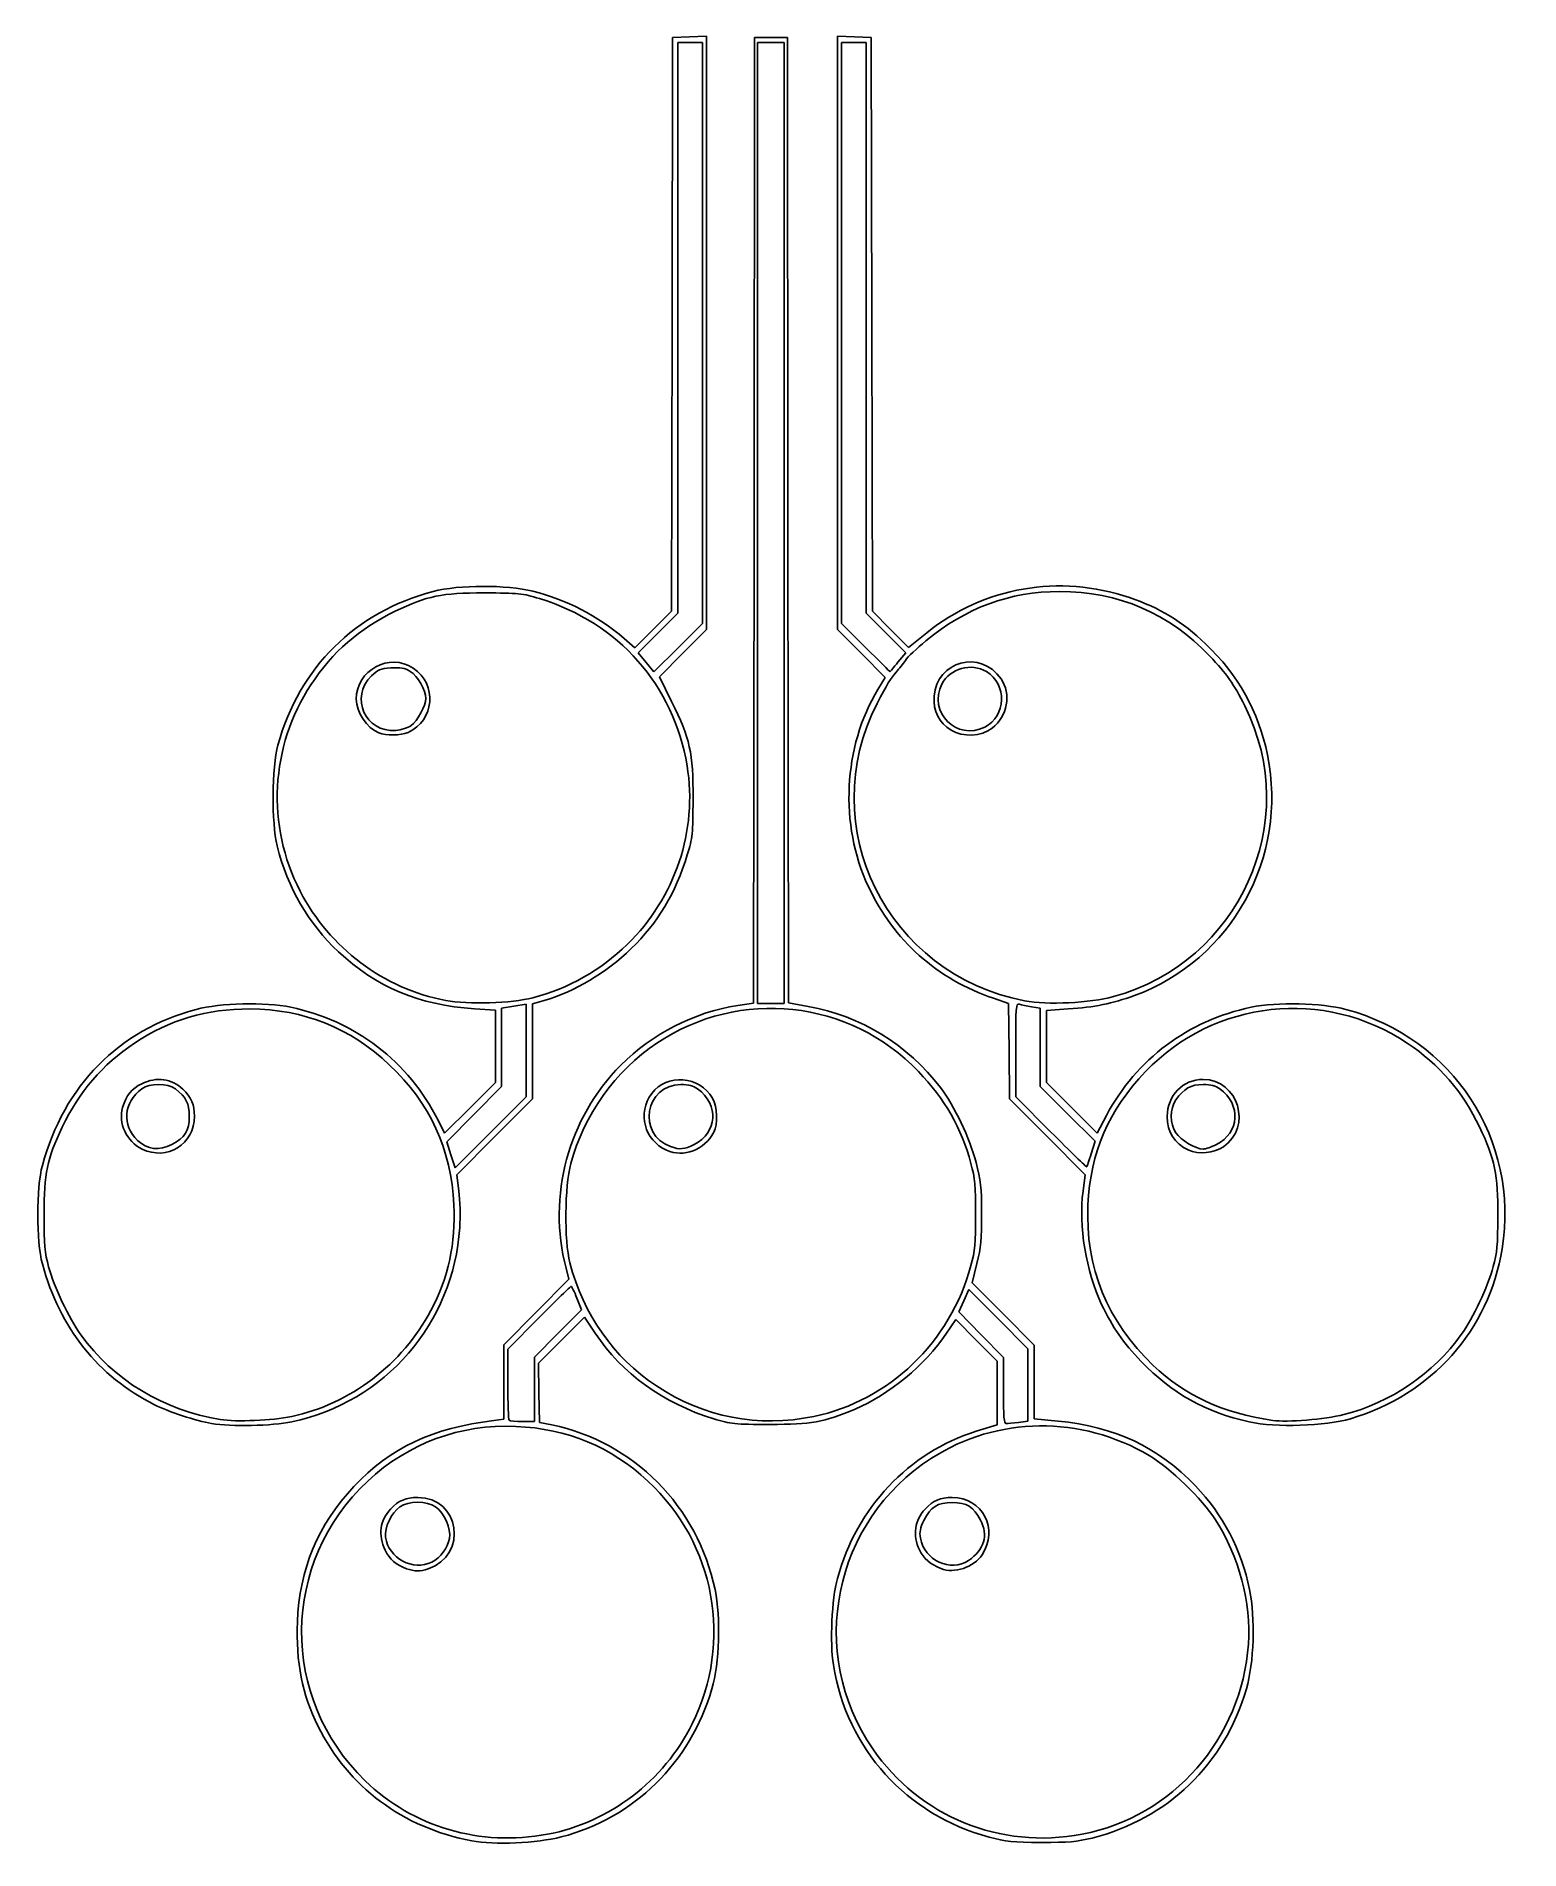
# Model space of a CAD drawing. Extents: x 8.6 to 28.8, y 254.2 to 278.8.
import ezdxf

# ---------------------------------------------------------------- set-up
doc = ezdxf.new("R2010")
doc.units = 0
doc.layers.add('Layer_1', color=7, linetype='CONTINUOUS')

msp = doc.modelspace()

# ---------------------------------------------------------------- linework, layer by layer
at = {"layer": 'Layer_1', "color": 7}
for p, q in [((17.226754, 274.930061), (17.233854, 278.833744)), ((17.233854, 278.833744), (17.463853, 278.841844)), ((17.463853, 278.841844), (17.693851, 278.849944)), ((17.693851, 278.849944), (17.693851, 274.813806)), ((18.341883, 272.265182), (18.348883, 278.83375)), ((18.348883, 278.83375), (18.571911, 278.83375)), ((18.571911, 278.83375), (18.79494, 278.83375)), ((18.79494, 278.83375), (18.80194, 272.266209)), ((19.478015, 274.813801), (19.478015, 278.84994)), ((19.478015, 278.84994), (19.708014, 278.84184)), ((19.708014, 278.84184), (19.938012, 278.83374)), ((19.938012, 278.83374), (19.945112, 274.930056)), ((17.470761, 278.764046), (17.303489, 278.764046)), ((17.303489, 278.764046), (17.303489, 274.882448)), ((17.638032, 278.764046), (17.470761, 278.764046)), ((17.638032, 274.811816), (17.638032, 278.764046)), ((18.571962, 278.764044), (18.390751, 278.764044)), ((18.390751, 278.764044), (18.390751, 272.226509)), ((18.753173, 278.764044), (18.571962, 278.764044)), ((18.753173, 272.226509), (18.753173, 278.764044)), ((19.701046, 278.764048), (19.533775, 278.764048)), ((19.533775, 278.764048), (19.533775, 274.812673)), ((19.868318, 278.764048), (19.701046, 278.764048)), ((19.868318, 274.88245), (19.868318, 278.764048)), ((17.219654, 271.026378), (17.226754, 274.930061)), ((17.303489, 274.882448), (17.303489, 271.000849)), ((19.868318, 271.000853), (19.868318, 274.88245)), ((19.945112, 274.930056), (19.952212, 271.026373)), ((17.638032, 270.859587), (17.638032, 274.811816)), ((17.693851, 274.813806), (17.693851, 270.777668)), ((19.478015, 270.777663), (19.478015, 274.813801)), ((19.533775, 274.812673), (19.533775, 270.861298)), ((18.334883, 265.696615), (18.341883, 272.265182)), ((18.390751, 272.226509), (18.390751, 265.688974)), ((18.753173, 265.688974), (18.753173, 272.226509)), ((18.80194, 272.266209), (18.80894, 265.698669)), ((16.970465, 270.778344), (17.219654, 271.026378)), ((17.303489, 271.000849), (17.034709, 270.731057)), ((20.137098, 270.73106), (19.868318, 271.000853)), ((19.952212, 271.026373), (20.198946, 270.780782)), ((16.721277, 270.53031), (16.970465, 270.778344)), ((17.034709, 270.731057), (16.765929, 270.461264)), ((17.308283, 270.530696), (17.638032, 270.859587)), ((17.693851, 270.777668), (17.374167, 270.456645)), ((19.802346, 270.452483), (19.478015, 270.777663)), ((19.533775, 270.861298), (19.860913, 270.533305)), ((20.405879, 270.461267), (20.137098, 270.73106)), ((20.198946, 270.780782), (20.445679, 270.535191)), ((20.445679, 270.535191), (20.692272, 270.73304)), ((16.573291, 270.656635), (16.721277, 270.53031)), ((16.765929, 270.461264), (16.872232, 270.331535)), ((16.978534, 270.201806), (17.308283, 270.530696)), ((17.374167, 270.456645), (17.054482, 270.135622)), ((20.126678, 270.127305), (19.802346, 270.452483)), ((20.301012, 270.33329), (20.405879, 270.461267)), ((16.872232, 270.331535), (16.978534, 270.201806)), ((20.301012, 270.33329), (20.301012, 270.33329)), ((17.054482, 270.135622), (17.220147, 269.801079)), ((20.028168, 269.964189), (20.126678, 270.127305)), ((13.674376, 269.471235), (13.674376, 269.471236)), ((21.483576, 269.451725), (21.483579, 269.451725)), ((13.233225, 269.37236), (13.233226, 269.372396)), ((21.024696, 269.407202), (21.024696, 269.407195)), ((15.48447, 265.731215), (15.324168, 265.685025)), ((15.328998, 265.76854), (15.328998, 265.768542)), ((21.80591, 265.692021), (21.602156, 265.760621)), ((23.235875, 265.784308), (23.235875, 265.784311)), ((14.822291, 265.597372), (14.537192, 265.617012)), ((14.822291, 265.106094), (14.822291, 265.597372)), ((15.073197, 265.652466), (14.905925, 265.625526)), ((14.905925, 265.625526), (14.905925, 265.093069)), ((15.240468, 265.679406), (15.073197, 265.652466)), ((15.240468, 265.049655), (15.240468, 265.679406)), ((15.324168, 265.685025), (15.324168, 265.039093)), ((18.118883, 265.662615), (18.334883, 265.696615)), ((18.390751, 265.688974), (18.571962, 265.688974)), ((18.571962, 265.688974), (18.753173, 265.688974)), ((18.80894, 265.698669), (19.080699, 265.650589)), ((21.81331, 265.042321), (21.80591, 265.692021)), ((22.238, 265.628317), (22.119516, 265.646747)), ((22.238, 265.093717), (22.238, 265.628317)), ((22.617834, 265.61627), (22.321702, 265.59713)), ((22.321702, 265.59713), (22.321702, 265.105972)), ((14.822291, 264.614815), (14.822291, 265.106094)), ((14.905925, 265.093069), (14.905925, 264.560612)), ((15.240465, 264.419899), (15.240468, 265.049655)), ((15.324168, 265.039093), (15.324168, 264.393161)), ((21.82071, 264.39262), (21.81331, 265.042321)), ((21.903464, 265.056912), (21.903464, 264.421086)), ((22.238, 264.559116), (22.238, 265.093717)), ((22.321702, 265.105972), (22.321702, 264.614815)), ((14.476274, 264.269629), (14.822291, 264.614815)), ((14.905925, 264.560612), (14.533667, 264.18389)), ((22.610567, 264.187316), (22.238, 264.559116)), ((22.321702, 264.614815), (22.666417, 264.270926)), ((14.130258, 263.924444), (14.476274, 264.269629)), ((14.755987, 263.936016), (15.240465, 264.419899)), ((15.324168, 264.393161), (14.80972, 263.87714)), ((22.334713, 263.876866), (21.82071, 264.39262)), ((21.903464, 264.421086), (22.38306, 263.940902)), ((22.666417, 264.270926), (23.011134, 263.927038)), ((14.040588, 264.102776), (14.130258, 263.924444)), ((14.533667, 264.18389), (14.16141, 263.807167)), ((22.983135, 263.815516), (22.610567, 264.187316)), ((23.011134, 263.927038), (23.13858, 264.166611)), ((10.416898, 263.772342), (10.416898, 263.772323)), ((14.16141, 263.807167), (14.21646, 263.62965)), ((14.27151, 263.452132), (14.755987, 263.936016)), ((14.80972, 263.87714), (14.295274, 263.361117)), ((17.527357, 263.772321), (17.527352, 263.772319)), ((22.848717, 263.361112), (22.334713, 263.876866)), ((22.930195, 263.645416), (22.983135, 263.815516)), ((24.636381, 263.772323), (24.636399, 263.77232)), ((10.011128, 263.71012), (10.011128, 263.710123)), ((14.21646, 263.62965), (14.27151, 263.452132)), ((17.15015, 263.693505), (17.150154, 263.693509)), ((22.930198, 263.645422), (22.930195, 263.645416)), ((24.2592, 263.693762), (24.2592, 263.69376)), ((14.295274, 263.361117), (14.324424, 263.138088)), ((22.819567, 263.138083), (22.848717, 263.361112)), ((15.822738, 261.939304), (15.782988, 262.089923)), ((21.376202, 262.152529), (21.311932, 261.891819)), ((15.378271, 261.492938), (15.822738, 261.939304)), ((21.264108, 261.797336), (21.196218, 261.645292)), ((21.667419, 261.394744), (21.264108, 261.797336)), ((21.311932, 261.891819), (21.733099, 261.467476)), ((15.993218, 261.521991), (15.930478, 261.681805)), ((21.196218, 261.645292), (21.128338, 261.493248)), ((14.933803, 261.046572), (15.378271, 261.492938)), ((15.41354, 261.414554), (14.989559, 260.987377)), ((15.672601, 261.200535), (15.993218, 261.521991)), ((16.035682, 261.42344), (15.721049, 261.109865)), ((16.180422, 261.204601), (16.035682, 261.42344)), ((21.087829, 261.38978), (20.954412, 261.190609)), ((21.370149, 261.106496), (21.087829, 261.38978)), ((21.128338, 261.493248), (21.43226, 261.183894)), ((22.070728, 260.992153), (21.667419, 261.394744)), ((21.733099, 261.467476), (22.154267, 261.043134)), ((14.933803, 260.539804), (14.933803, 261.046572)), ((15.351983, 260.87908), (15.672601, 261.200535)), ((15.721049, 261.109865), (15.406415, 260.79629)), ((21.652469, 260.823213), (21.370149, 261.106496)), ((21.43226, 261.183894), (21.736183, 260.87454)), ((22.154267, 261.043134), (22.154267, 260.541564)), ((14.989559, 260.987377), (14.989559, 260.513145)), ((15.351983, 260.440411), (15.351983, 260.87908)), ((21.651919, 260.39157), (21.652469, 260.823213)), ((21.736183, 260.87454), (21.736183, 260.424201)), ((22.070728, 260.500737), (22.070728, 260.992153)), ((15.406415, 260.79629), (15.414015, 260.393274)), ((14.933803, 260.033036), (14.933803, 260.539804)), ((15.351976, 260.001738), (15.351983, 260.440411)), ((15.414015, 260.393274), (15.421615, 259.990259)), ((21.651369, 259.959927), (21.651919, 260.39157)), ((22.070728, 260.00932), (22.070728, 260.500737)), ((22.154267, 260.541564), (22.154267, 260.039993)), ((12.047959, 260.071916), (12.047959, 260.071916)), ((19.156997, 260.072099), (19.157006, 260.072099)), ((26.370335, 260.096678), (26.370334, 260.096679)), ((10.958172, 259.976317), (10.958107, 259.976316)), ((14.80138, 260.016876), (14.933803, 260.033036)), ((15.189351, 260.001738), (15.351976, 260.001738)), ((15.421615, 259.990259), (15.589752, 259.956259)), ((21.36615, 259.870117), (21.651369, 259.959927)), ((21.941384, 259.99159), (22.070728, 260.00932)), ((21.941384, 259.991592), (21.941384, 259.99159)), ((22.154267, 260.039993), (22.481841, 260.008303)), ((25.081685, 259.998832), (25.081623, 259.998839)), ((13.956115, 258.091025), (13.956115, 258.091053)), ((21.262528, 258.112963), (21.262533, 258.112963)), ((13.609572, 258.000681), (13.609569, 258.000653)), ((20.885887, 258.002161), (20.885887, 258.002161)), ((15.529648, 254.387568), (15.529647, 254.387568)), ((22.805965, 254.387577), (22.805965, 254.38757)), ((14.500217, 254.29765), (14.500279, 254.297638))]:
    msp.add_line(p, q, dxfattribs=at)
for points in [[(20.692272, 270.73304), (21.47067, 271.357575), (22.498315, 271.536707), (23.450785, 271.213885)], [(11.86097, 269.206579), (12.149962, 270.26194), (12.914898, 271.018361), (13.973856, 271.295943)], [(14.66896, 271.276008), (14.083648, 271.276558), (13.898772, 271.238398), (13.457796, 271.026161)], [(13.973856, 271.295943), (14.325319, 271.388073), (14.971497, 271.389403), (15.332659, 271.298743)], [(15.421683, 271.199178), (15.18837, 271.270198), (15.135586, 271.275588), (14.66896, 271.276008)], [(15.332659, 271.298743), (15.793349, 271.183103), (16.207894, 270.96855), (16.573291, 270.656635)], [(17.430369, 268.92479), (17.248688, 270.020029), (16.496169, 270.87209), (15.421683, 271.199178)], [(22.499893, 271.294556), (21.821963, 271.294873), (21.231994, 271.077365), (20.680055, 270.623488)], [(24.54377, 270.41917), (23.991397, 271.000675), (23.306233, 271.294129), (22.499893, 271.294556)], [(23.450785, 271.213885), (23.862152, 271.07446), (24.168849, 270.888359), (24.488469, 270.58423)], [(13.457796, 271.026161), (12.968512, 270.790672), (12.604949, 270.474071), (12.310415, 270.026988)], [(12.926547, 269.832978), (12.926547, 270.224628), (13.377059, 270.468883), (13.702366, 270.253604)], [(19.860913, 270.533305), (20.040838, 270.35291), (20.189872, 270.205312), (20.192098, 270.205312)], [(20.680055, 270.623488), (20.558856, 270.523828), (20.433618, 270.404642), (20.40175, 270.358642)], [(20.793691, 269.870511), (20.828611, 270.353218), (21.428508, 270.510359), (21.703619, 270.108861)], [(24.488469, 270.58423), (24.933782, 270.160504), (25.209816, 269.66475), (25.330688, 269.071627)], [(25.022076, 269.73923), (24.870814, 270.040507), (24.777626, 270.17298), (24.54377, 270.41917)], [(13.398613, 270.255537), (13.255777, 270.245197), (13.218932, 270.230287), (13.134788, 270.148733)], [(13.661792, 270.207497), (13.582712, 270.256367), (13.533739, 270.265307), (13.398613, 270.255537)], [(13.702366, 270.253604), (14.033198, 270.03467), (13.992539, 269.53399), (13.631376, 269.37946)], [(13.874419, 269.839994), (13.874419, 269.955226), (13.765572, 270.143358), (13.661792, 270.207497)], [(20.280305, 270.204171), (20.203625, 270.118631), (20.149336, 270.029816), (20.016891, 269.773191)], [(20.192098, 270.205312), (20.194298, 270.205312), (20.243338, 270.262902), (20.301012, 270.33329)], [(20.40175, 270.358642), (20.36988, 270.312642), (20.31523, 270.24313), (20.280305, 270.204171)], [(21.506439, 270.205464), (21.301049, 270.330692), (21.007419, 270.248944), (20.898957, 270.036343)], [(21.483579, 269.451725), (21.775579, 269.600692), (21.788702, 270.033368), (21.506439, 270.205464)], [(12.310415, 270.026988), (11.756235, 269.185783), (11.700203, 268.11525), (12.16341, 267.218396)], [(13.134788, 270.148733), (12.833771, 269.856976), (13.049568, 269.371961), (13.465287, 269.405935)], [(19.89637, 267.285228), (19.50329, 268.125221), (19.555236, 269.181106), (20.028168, 269.964189)], [(20.898957, 270.036343), (20.703963, 269.654124), (21.101357, 269.256731), (21.483576, 269.451725)], [(21.703619, 270.108861), (21.846505, 269.900332), (21.791839, 269.596158), (21.582819, 269.436732)], [(13.233226, 269.372396), (13.070275, 269.437376), (12.926547, 269.653229), (12.926547, 269.832978)], [(13.674376, 269.471236), (13.762286, 269.535246), (13.874419, 269.741956), (13.874419, 269.839994)], [(17.220147, 269.801079), (17.471295, 269.293911), (17.512962, 269.104305), (17.511153, 268.476845)], [(20.016891, 269.773191), (19.153043, 268.099395), (20.152613, 266.085321), (22.024286, 265.728408)], [(21.024696, 269.407195), (20.858366, 269.509302), (20.779068, 269.668345), (20.793691, 269.870511)], [(23.235875, 265.784311), (24.952775, 266.258168), (25.813254, 268.163396), (25.022076, 269.73923)], [(13.465287, 269.405935), (13.539267, 269.412035), (13.633352, 269.441365), (13.674376, 269.471235)], [(21.582819, 269.436732), (21.433067, 269.322511), (21.184107, 269.309335), (21.024696, 269.407202)], [(11.85017, 267.835637), (11.77246, 268.143906), (11.77846, 268.905246), (11.86097, 269.206579)], [(13.631376, 269.37946), (13.528193, 269.33531), (13.334831, 269.33188), (13.233225, 269.37236)], [(25.330688, 269.071627), (25.614862, 267.677165), (24.842542, 266.281325), (23.519687, 265.798542)], [(16.616083, 266.49434), (17.268169, 267.127215), (17.576095, 268.046302), (17.430369, 268.92479)], [(17.511153, 268.476845), (17.509753, 267.996203), (17.504453, 267.944199), (17.433393, 267.71296)], [(12.686284, 266.39318), (12.272792, 266.779981), (11.995837, 267.257782), (11.85017, 267.835637)], [(17.433393, 267.71296), (17.271155, 267.185162), (17.035371, 266.791657), (16.668884, 266.437055)], [(12.16341, 267.218396), (12.562545, 266.445597), (13.301538, 265.891009), (14.144794, 265.73144)], [(21.602156, 265.760621), (20.834338, 266.01911), (20.240465, 266.549915), (19.89637, 267.285228)], [(15.328998, 265.768542), (15.830415, 265.900903), (16.246235, 266.135387), (16.616083, 266.49434)], [(14.537192, 265.617012), (13.780318, 265.669142), (13.20025, 265.912389), (12.686284, 266.39318)], [(16.668884, 266.437055), (16.326362, 266.105642), (15.897997, 265.850362), (15.48447, 265.731215)], [(14.144794, 265.73144), (14.447068, 265.67424), (15.042436, 265.69289), (15.328998, 265.76854)], [(20.580434, 264.764192), (19.642474, 265.744395), (18.148136, 265.906358), (17.018279, 265.150274)], [(22.024286, 265.728408), (22.337536, 265.668678), (22.913116, 265.695238), (23.235875, 265.784308)], [(23.519687, 265.798542), (23.215547, 265.687545), (22.978149, 265.639565), (22.617834, 265.61627)], [(27.233672, 265.151833), (26.101685, 265.905031), (24.608699, 265.742515), (23.672538, 264.764193)], [(8.654019, 263.487422), (8.952054, 264.576661), (9.692549, 265.327678), (10.74712, 265.610264)], [(11.476855, 265.615646), (10.890521, 265.619246), (10.390017, 265.471047), (9.909938, 265.151614)], [(10.74712, 265.610264), (11.072896, 265.697564), (11.687171, 265.711373), (12.034428, 265.639214)], [(13.381565, 264.852537), (12.846587, 265.358938), (12.217267, 265.61107), (11.476855, 265.615646)], [(12.034428, 265.639214), (12.909108, 265.457449), (13.641453, 264.896574), (14.040588, 264.102776)], [(16.526748, 264.849109), (16.957379, 265.280585), (17.520863, 265.568499), (18.118883, 265.662615)], [(19.080699, 265.650589), (19.787126, 265.525618), (20.440131, 265.124375), (20.878438, 264.545955)], [(21.952244, 265.678957), (21.906804, 265.691787), (21.903464, 265.649127), (21.903464, 265.056912)], [(22.119516, 265.646747), (22.054346, 265.656877), (21.979077, 265.671377), (21.952244, 265.678957)], [(23.13858, 264.166611), (23.547032, 264.934421), (24.251767, 265.460958), (25.109563, 265.639214)], [(25.109563, 265.639214), (25.456819, 265.711374), (26.071093, 265.697564), (26.39687, 265.610264)], [(26.39687, 265.610264), (27.858136, 265.218697), (28.764681, 263.831603), (28.525027, 262.353993)], [(9.909938, 265.151614), (9.472636, 264.860643), (9.153423, 264.48997), (8.925136, 264.008053)], [(17.018279, 265.150274), (16.454736, 264.773159), (16.025391, 264.172595), (15.84882, 263.514447)], [(28.216617, 264.012124), (27.993003, 264.485139), (27.666247, 264.864007), (27.233672, 265.151833)], [(14.256603, 262.949909), (14.220353, 263.703087), (13.930823, 264.332618), (13.381565, 264.852537)], [(15.782988, 262.089923), (15.525305, 263.066185), (15.813188, 264.134138), (16.526748, 264.849109)], [(21.293966, 263.514447), (21.164764, 263.99337), (20.938032, 264.39049), (20.580434, 264.764192)], [(23.672538, 264.764193), (23.166634, 264.235506), (22.921998, 263.670258), (22.887327, 262.949915)], [(10.008376, 264.52947), (9.75804, 264.344158), (9.732542, 264.030856), (9.951178, 263.826662)], [(9.747115, 264.274139), (9.797291, 264.441895), (9.869938, 264.532348), (10.008284, 264.59932)], [(10.008284, 264.59932), (10.209876, 264.69691), (10.411898, 264.66938), (10.566319, 264.52327)], [(10.464461, 264.52882), (10.358076, 264.60825), (10.115275, 264.60858), (10.008376, 264.52947)], [(10.654436, 264.155654), (10.654436, 264.33133), (10.608736, 264.421106), (10.464461, 264.52882)], [(10.566319, 264.52327), (10.682028, 264.413792), (10.724132, 264.315713), (10.724132, 264.155652)], [(17.345308, 264.587768), (16.858608, 264.587768), (16.745756, 263.904021), (17.205915, 263.743221)], [(16.948533, 264.466461), (17.150086, 264.739075), (17.606801, 264.704182), (17.775936, 264.403241)], [(17.573262, 264.529448), (17.516432, 264.571558), (17.453069, 264.587768), (17.345308, 264.587768)], [(17.527352, 263.772319), (17.843779, 263.932174), (17.866806, 264.311943), (17.573262, 264.529448)], [(20.878438, 264.545955), (21.0702, 264.292893), (21.277961, 263.857894), (21.364442, 263.528386)], [(23.966579, 264.153206), (23.966368, 264.438774), (24.177924, 264.65747), (24.454351, 264.65747)], [(24.454345, 264.587769), (24.286559, 264.587769), (24.189865, 264.533109), (24.084953, 264.378964)], [(24.682299, 264.529449), (24.625469, 264.571559), (24.562106, 264.587769), (24.454345, 264.587769)], [(24.454351, 264.65747), (24.934531, 264.65747), (25.128157, 264.012064), (24.729853, 263.739142)], [(24.636399, 263.77232), (24.952826, 263.932175), (24.975853, 264.311944), (24.682299, 264.529449)], [(10.011128, 263.710123), (9.798345, 263.815451), (9.68338, 264.061051), (9.747115, 264.274139)], [(17.150154, 263.693509), (16.848392, 263.828761), (16.75155, 264.200026), (16.948533, 264.466461)], [(17.775936, 264.403241), (17.843726, 264.282619), (17.852656, 264.05078), (17.793846, 263.938207)], [(24.084953, 264.378964), (23.999793, 264.25384), (23.999893, 264.05811), (24.085164, 263.929776)], [(8.925136, 264.008053), (8.715982, 263.566523), (8.678416, 263.385244), (8.678416, 262.817476)], [(10.724132, 264.155652), (10.724132, 263.776405), (10.349782, 263.542486), (10.011128, 263.71012)], [(10.416898, 263.772323), (10.595982, 263.863833), (10.654436, 263.958162), (10.654436, 264.155654)], [(24.2592, 263.69376), (24.060905, 263.79056), (23.966728, 263.938426), (23.966579, 264.153206)], [(28.466954, 262.803543), (28.469254, 263.357272), (28.424754, 263.571847), (28.216617, 264.012124)], [(9.951178, 263.826662), (10.084509, 263.702138), (10.243269, 263.683621), (10.416898, 263.772342)], [(17.793846, 263.938207), (17.668807, 263.698862), (17.381705, 263.589719), (17.15015, 263.693505)], [(17.205915, 263.743221), (17.333398, 263.698671), (17.39209, 263.703991), (17.527357, 263.772321)], [(22.38306, 263.940902), (22.646837, 263.676801), (22.865942, 263.464004), (22.869958, 263.468021)], [(24.085164, 263.929776), (24.150774, 263.831046), (24.354411, 263.709593), (24.454332, 263.709593)], [(24.454332, 263.709593), (24.486172, 263.709593), (24.56809, 263.737813), (24.636381, 263.772323)], [(15.84882, 263.514447), (15.76348, 263.196361), (15.75625, 262.466364), (15.83541, 262.162334)], [(21.357896, 262.817481), (21.357896, 263.209599), (21.348496, 263.312448), (21.293966, 263.514447)], [(21.364442, 263.528386), (21.427252, 263.289056), (21.437812, 263.190415), (21.439042, 262.831421)], [(22.869958, 263.468021), (22.873958, 263.472021), (22.901078, 263.551871), (22.930198, 263.645422)], [(24.729853, 263.739142), (24.60898, 263.656322), (24.380945, 263.63433), (24.2592, 263.693762)], [(8.654019, 262.147531), (8.570994, 262.450968), (8.570994, 263.183985), (8.654019, 263.487422)], [(14.324424, 263.138088), (14.340464, 263.015422), (14.345504, 262.791842), (14.335644, 262.641242)], [(23.073641, 261.596672), (22.860173, 262.042179), (22.757634, 262.664264), (22.819567, 263.138083)], [(8.678416, 262.817476), (8.678416, 262.401471), (8.687436, 262.296746), (8.739612, 262.106572)], [(13.943389, 261.51434), (14.181434, 261.965771), (14.281825, 262.425893), (14.256603, 262.949909)], [(21.294896, 262.124964), (21.348376, 262.322328), (21.357896, 262.427033), (21.357896, 262.817481)], [(21.439042, 262.831421), (21.440242, 262.48539), (21.429342, 262.36826), (21.376202, 262.152529)], [(22.887327, 262.949915), (22.846547, 262.102612), (23.147199, 261.363914), (23.775771, 260.767042)], [(28.404624, 262.110643), (28.455114, 262.29364), (28.465344, 262.407455), (28.466954, 262.803543)], [(14.335644, 262.641242), (14.250374, 261.339374), (13.318003, 260.262186), (12.048431, 259.998777)], [(28.525027, 262.353993), (28.344313, 261.239783), (27.565731, 260.367167), (26.461676, 260.041442)], [(10.180499, 260.23193), (9.409377, 260.620319), (8.895414, 261.265298), (8.654019, 262.147531)], [(8.739612, 262.106572), (8.815258, 261.83088), (9.013272, 261.414385), (9.179345, 261.181654)], [(15.83541, 262.162334), (16.019205, 261.456526), (16.424694, 260.8801), (17.013842, 260.487131)], [(19.157006, 260.072099), (20.180691, 260.284192), (21.012573, 261.082989), (21.294896, 262.124964)], [(27.966776, 261.18473), (28.12964, 261.412964), (28.327692, 261.831782), (28.404624, 262.110643)], [(15.852628, 261.841674), (15.844328, 261.841703), (15.646729, 261.6495), (15.41354, 261.414554)], [(15.930478, 261.681805), (15.895978, 261.769705), (15.860938, 261.841645), (15.852628, 261.841674)], [(23.612333, 260.819643), (23.360675, 261.082652), (23.228765, 261.272923), (23.073641, 261.596672)], [(12.047959, 260.071916), (12.840448, 260.23674), (13.557395, 260.782338), (13.943389, 261.51434)], [(9.179345, 261.181654), (9.613979, 260.572568), (10.307436, 260.15152), (11.074977, 260.030676)], [(17.794057, 260.039512), (17.10545, 260.250255), (16.543051, 260.656323), (16.180422, 261.204601)], [(20.954412, 261.190609), (20.67704, 260.77653), (20.173596, 260.361765), (19.718288, 260.172221)], [(26.370334, 260.096679), (27.002946, 260.257155), (27.590742, 260.657765), (27.966776, 261.18473)], [(25.081623, 259.998839), (24.488536, 260.130062), (24.023664, 260.389759), (23.612333, 260.819643)], [(23.775771, 260.767042), (24.212082, 260.352734), (24.716935, 260.12044), (25.402228, 260.018668)], [(14.989559, 260.513145), (14.989559, 260.252317), (14.997959, 260.030549), (15.008139, 260.020328)], [(17.013842, 260.487131), (17.656411, 260.058528), (18.398174, 259.914882), (19.156997, 260.072099)], [(21.736183, 260.424201), (21.736183, 260.063021), (21.743683, 259.973862), (21.774113, 259.973862)], [(10.958107, 259.976316), (10.749984, 260.011136), (10.372555, 260.135198), (10.180499, 260.23193)], [(11.074977, 260.030676), (11.299207, 259.995366), (11.777378, 260.015636), (12.047959, 260.071916)], [(19.718288, 260.172221), (19.281826, 259.990521), (19.127489, 259.962714), (18.557943, 259.963162)], [(23.722004, 259.538735), (22.792678, 260.090011), (21.650797, 260.076669), (20.758252, 259.504115)], [(25.402228, 260.018668), (25.597215, 259.989708), (26.112267, 260.031208), (26.370335, 260.096678)], [(12.048431, 259.998777), (11.779708, 259.943027), (11.22548, 259.931607), (10.958172, 259.976317)], [(12.895167, 259.116594), (13.397685, 259.649288), (13.958103, 259.913967), (14.80138, 260.016876)], [(15.101075, 259.936111), (14.340499, 259.968801), (13.639352, 259.710355), (13.085602, 259.193214)], [(15.008139, 260.020328), (15.018359, 260.010108), (15.099909, 260.001738), (15.189351, 260.001738)], [(16.897524, 259.191396), (16.393403, 259.661199), (15.803007, 259.905947), (15.101075, 259.936111)], [(15.589752, 259.956259), (16.697788, 259.732207), (17.576425, 258.846014), (17.811205, 257.715702)], [(18.557943, 259.963162), (18.076444, 259.963584), (18.025708, 259.968562), (17.794057, 260.039512)], [(19.47711, 257.869034), (19.738658, 258.831539), (20.445368, 259.580166), (21.36615, 259.870117)], [(21.774113, 259.973862), (21.794973, 259.973862), (21.870243, 259.981862), (21.941384, 259.991592)], [(22.481841, 260.008303), (23.25263, 259.933733), (23.843017, 259.655258), (24.350082, 259.127086)], [(26.461676, 260.041442), (26.11674, 259.939677), (25.44307, 259.918878), (25.081685, 259.998832)], [(20.758252, 259.504115), (19.419051, 258.645026), (19.056451, 256.856083), (19.956817, 255.550112)], [(24.623304, 258.665064), (24.438756, 258.951924), (24.009043, 259.368463), (23.722004, 259.538735)], [(13.085602, 259.193214), (11.896191, 258.082435), (11.879362, 256.25217), (13.048102, 255.114904)], [(12.125509, 257.275643), (12.154349, 257.99796), (12.404613, 258.596579), (12.895167, 259.116594)], [(17.499631, 255.889642), (18.056298, 257.010694), (17.814453, 258.336886), (16.897524, 259.191396)], [(24.350082, 259.127086), (24.728921, 258.73248), (24.973542, 258.264275), (25.08749, 257.715695)], [(13.521008, 258.843118), (13.401917, 258.756288), (13.310486, 258.561112), (13.327001, 258.428983)], [(13.395287, 258.812416), (13.504765, 258.928126), (13.602843, 258.970228), (13.762904, 258.970228)], [(14.004794, 258.843328), (13.89458, 258.923428), (13.630986, 258.923328), (13.521008, 258.843118)], [(13.762904, 258.970228), (14.33935, 258.970228), (14.453837, 258.188528), (13.905107, 257.999281)], [(14.194988, 258.41247), (14.218188, 258.549806), (14.128218, 258.753623), (14.004794, 258.843328)], [(21.03922, 258.900535), (20.839298, 258.900535), (20.746504, 258.841715), (20.653306, 258.655927)], [(20.671601, 258.812418), (20.781081, 258.928128), (20.879159, 258.97023), (21.03922, 258.97023)], [(21.03922, 258.97023), (21.449485, 258.97023), (21.676268, 258.536427), (21.447066, 258.190078)], [(21.42429, 258.661934), (21.33027, 258.842528), (21.23665, 258.900535), (21.03922, 258.900535)], [(13.319237, 258.254381), (13.221647, 258.455973), (13.249177, 258.657995), (13.395287, 258.812416)], [(20.594531, 258.256498), (20.497971, 258.455976), (20.526051, 258.658586), (20.671601, 258.812418)], [(20.653306, 258.655927), (20.602166, 258.553976), (20.592086, 258.501548), (20.606826, 258.414258)], [(21.262533, 258.112963), (21.474658, 258.257334), (21.532586, 258.453929), (21.42429, 258.661934)], [(25.071069, 256.974594), (25.110629, 257.537371), (24.943942, 258.166667), (24.623304, 258.665064)], [(13.327001, 258.428983), (13.362751, 258.142914), (13.703004, 257.960136), (13.956115, 258.091025)], [(13.956115, 258.091053), (14.074588, 258.152313), (14.173528, 258.285447), (14.194988, 258.41247)], [(20.606826, 258.414258), (20.657676, 258.113292), (21.019037, 257.947246), (21.262528, 258.112963)], [(13.609569, 258.000653), (13.469593, 258.050283), (13.380236, 258.128371), (13.319237, 258.254381)], [(20.885887, 258.002161), (20.736463, 258.063151), (20.652756, 258.13622), (20.594531, 258.256498)], [(21.447066, 258.190078), (21.333866, 258.019022), (21.065089, 257.929018), (20.885887, 258.002161)], [(13.905107, 257.999281), (13.792363, 257.960401), (13.722193, 257.960721), (13.609572, 258.000681)], [(19.4214, 256.690199), (19.3721, 256.997917), (19.39983, 257.584626), (19.47711, 257.869034)], [(17.811205, 257.715702), (17.890965, 257.331706), (17.870935, 256.719195), (17.766985, 256.363589)], [(25.08749, 257.715695), (25.16737, 257.331111), (25.14723, 256.718885), (25.04301, 256.363582)], [(12.403575, 255.861767), (12.193387, 256.281268), (12.103964, 256.735952), (12.125509, 257.275643)], [(22.805965, 254.38757), (24.046573, 254.622314), (24.980716, 255.689218), (25.071069, 256.974594)], [(21.540612, 254.348385), (20.418453, 254.649086), (19.604262, 255.5488), (19.4214, 256.690199)], [(17.766985, 256.363589), (17.472598, 255.35651), (16.711958, 254.609614), (15.717656, 254.35129)], [(25.04301, 256.363582), (24.741619, 255.336084), (23.975168, 254.595917), (22.943421, 254.335995)], [(14.500279, 254.297638), (13.558762, 254.47752), (12.821616, 255.027427), (12.403575, 255.861767)], [(15.529647, 254.387568), (16.375261, 254.547573), (17.112253, 255.109514), (17.499631, 255.889642)], [(19.956817, 255.550112), (20.595377, 254.623884), (21.691387, 254.176681), (22.805965, 254.387577)], [(13.048102, 255.114904), (13.695501, 254.484938), (14.616933, 254.214869), (15.529648, 254.387568)], [(15.717656, 254.35129), (15.385077, 254.26489), (14.805381, 254.239341), (14.500217, 254.29765)], [(22.251836, 254.275735), (21.864891, 254.277135), (21.770638, 254.286735), (21.540612, 254.348385)], [(22.943421, 254.335995), (22.738668, 254.284415), (22.62382, 254.274405), (22.251836, 254.275735)]]:
    msp.add_open_spline(points, degree=3, dxfattribs=at)

doc.saveas('drawing.dxf')
